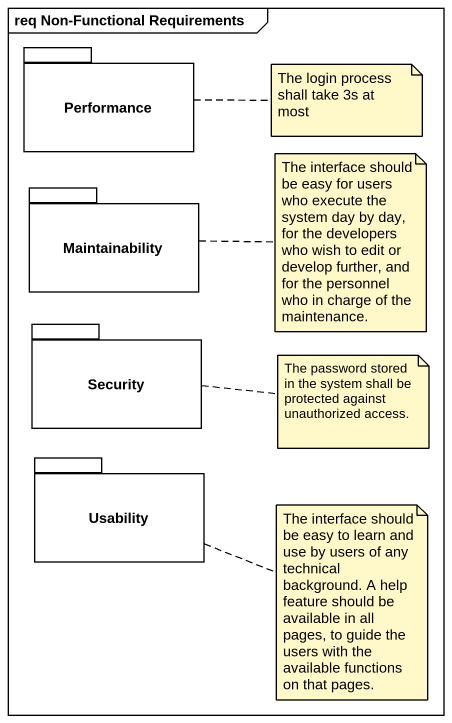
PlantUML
@startuml
mainframe req Non-Functional Requirements
package Performance {
}
package Maintainability {
}
package Security {
}
package Usability {
}
note right of Performance : The login process shall take 3s at most
note right of Maintainability : The interface should be easy for users who execute the system day by day, for the developers who wish to edit or develop further, and for the personnel who in charge of the maintenance.
note right of Security : The password stored in the system shall be protected against unauthorized access.
note right of Usability : The interface should be easy to learn and use by users of any technical background. A help feature should be available in all pages, to guide the users with the available functions on that pages.
@enduml
